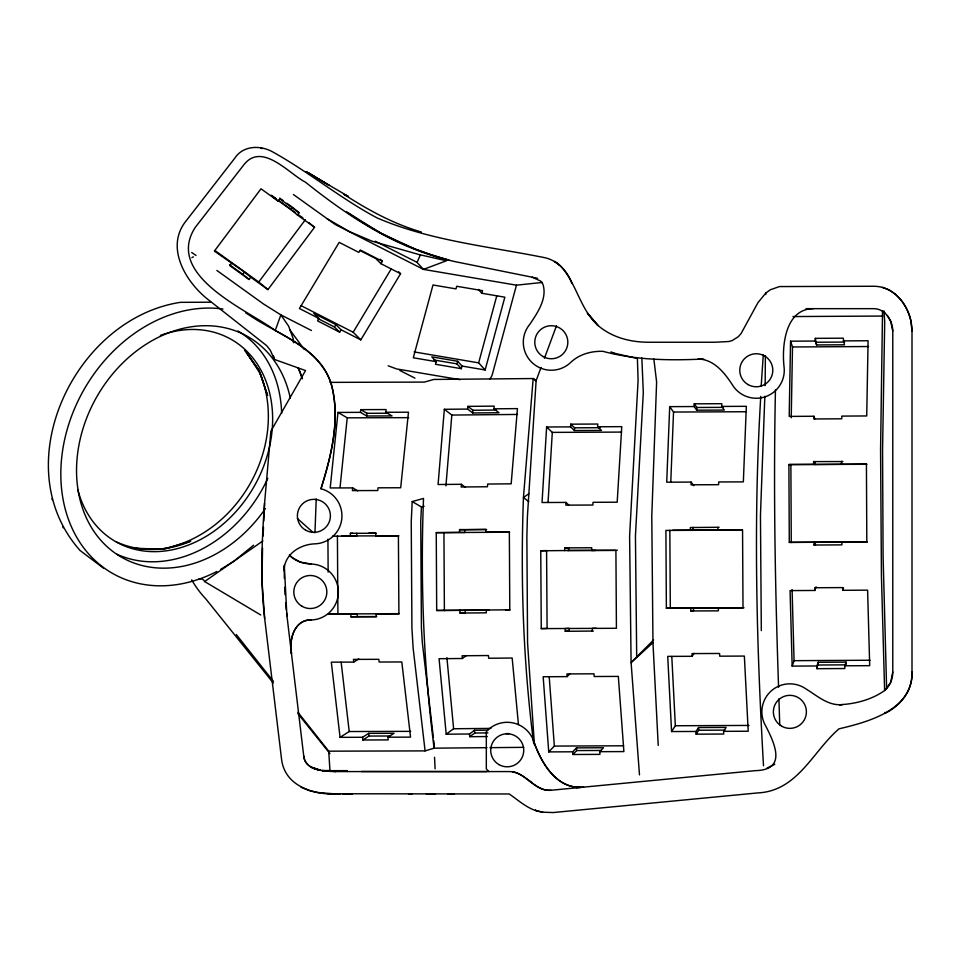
<?xml version="1.0" encoding="UTF-8"?>
<svg xmlns="http://www.w3.org/2000/svg" width="960" height="960" viewBox="0 0 960 960"><rect width="100%" height="100%" fill="white"/><g stroke="black" fill="none" stroke-linecap="round" stroke-linejoin="round"><path stroke-width="1.44" d="M765.372 355.644L765.144 385.632M765.732 294.516L765.744 293.124L770.232 289.812L779.424 286.572L873.876 286.26C896.748 286.344 912 309.948 912 331.056L912 671.904C912.912 709.908 868.62 721.86 839.028 728.82C812.76 751.332 797.676 791.148 757.596 792.936L553.152 812.556L542.004 812.16L535.524 810.504L535.644 809.772M775.452 389.916C773.388 486.624 775.092 583.38 778.332 680.04L778.56 687.276M815.268 341.052L815.328 338.352L843.216 338.184L844.476 344.796L816.588 344.952L815.268 341.052L790.548 341.196L789.204 416.4L813.924 416.256L814.8 418.86M791.232 417.756L792.504 346.968L790.548 341.196M813.924 416.256L813.876 418.968L841.764 418.8L841.812 416.1L866.724 415.956L868.08 340.752L843.168 340.896M816.588 344.952L815.328 338.352M885.084 313.164L882.528 311.16L880.572 449.736L881.436 576.228L884.616 690.528C872.496 699.156 857.364 703.428 842.64 704.532C828.42 706.32 816.912 695.556 805.656 688.716A27.996 27.996 0 0 0 764.436 723.552C774.348 742.488 787.848 769.944 755.46 770.64L551.016 790.26C534.516 791.676 525.684 771.576 509.484 771.576L335.88 771.576C324.432 771.288 305.328 770.856 303.708 755.856L286.596 612.912M542.58 811.776C530.616 811.512 519.288 800.928 509.28 793.98L327.828 793.74L330.084 793.86M286.908 615.852L284.328 566.076M694.128 406.548L694.236 403.824L721.8 403.704L721.692 406.428L724.284 410.076L696.72 410.184L694.128 406.548L669.696 406.644L666.72 482.184L691.152 482.088L693.744 485.724M670.788 481.668L673.524 412.044L669.696 406.644M691.152 482.088L691.044 484.8L718.608 484.692L718.716 481.968L743.352 481.872L746.328 406.32L721.692 406.428M696.72 410.184L696.828 407.472L694.236 403.824M760.776 396.36C753.288 519.432 756.468 642.792 763.5 765.78M761.184 385.98L763.284 354.912M764.832 396.264L760.452 515.556L761.316 630.624M262.548 548.028L261.972 580.908L264.672 618.528L281.472 758.52C284.472 787.344 315.768 795.528 340.2 793.956M263.088 536.1L263.496 527.148M263.76 521.184L264.564 503.28L270.864 431.232L305.544 370.56L274.452 359.448L270.252 350.16L266.592 345.588L210.108 301.116C186.516 283.656 164.1 247.488 186.396 220.524L234.996 157.92C243.24 145.428 260.268 145.08 272.388 151.74C308.628 171.792 340.608 198.54 377.184 217.968C429.852 240.576 487.692 246.276 543.408 257.412C556.848 259.704 567.624 270.9 571.86 283.524M425.088 750.888L434.088 748.176C423.552 665.328 420.324 581.856 423.516 498.432L412.2 501.564L411.24 521.676L411.924 628.068L413.136 648.12L425.088 750.888L328.728 751.176L297.912 712.296M412.2 501.564L421.428 506.976L420.744 521.472L421.416 627.864L422.292 642.312L433.368 737.532M570.588 426.888L570.744 424.164L597.78 424.044L597.612 426.768L601.452 430.416L574.416 430.524L570.588 426.888L546.624 426.984L542.04 502.524L566.004 502.428L568.872 505.164M548.076 502.008L552.3 432.384L546.624 426.984M566.004 502.428L565.836 505.14L592.872 505.032L593.028 502.308L617.184 502.212L621.768 426.66L597.612 426.768M574.416 430.524L574.584 427.812L570.744 424.164M264.564 503.28C261.708 541.608 260.244 580.26 264.672 618.528M892.776 671.904L890.604 682.752L884.604 690.54C890.016 685.92 892.848 678.96 892.776 671.904L892.776 331.056C892.728 320.592 885.252 308.772 873.876 308.664L805.992 308.664M541.02 367.488L536.124 380.676L527.412 516.444L526.872 536.556L527.568 642.948L534.432 744.9M467.652 409.08L467.88 406.368L494.172 406.128L493.944 408.828L498.996 412.728L472.704 412.968L467.652 409.08L444.336 409.296L438.072 484.512L461.388 484.296L465.432 487.404M445.932 485.844L451.824 415.056L444.336 409.296M461.388 484.296L461.16 486.996L487.452 486.756L487.68 484.044L511.176 483.828L517.44 408.612L493.944 408.828M472.704 412.968L472.932 410.256L467.88 406.368M316.212 498.9L314.964 532.776M360.468 412.356L360.744 409.644L386.112 409.56L385.824 412.284L392.052 415.932L366.696 416.004L360.468 412.356L337.992 412.428L330.204 487.956L352.68 487.896L357.672 490.812M340.044 487.44L347.22 417.828L337.992 412.428M352.68 487.896L352.404 490.608L377.76 490.536L378.036 487.812L400.692 487.752L408.48 412.212L385.824 412.284M366.696 416.004L366.984 413.292L360.744 409.644M284.184 570.516C283.944 560.988 290.256 552.66 298.428 548.34A37.02 37.02 0 0 1 314.904 543.84A27.996 27.996 0 0 0 320.976 488.76C330.888 457.044 339.468 423.12 332.724 389.844C327.096 360.552 299.976 344.004 275.772 330.876C249.12 310.632 163.884 275.94 195.24 227.4L243.852 164.784C262.068 141.456 289.32 174.084 305.352 182.1C351.54 218.964 401.124 251.196 459.996 262.632L537.636 278.316M884.88 712.368L884.748 713.472C900.72 705.852 912.924 690.216 912 671.904M291.096 644.748C290.76 633.144 298.056 619.272 311.196 619.992A27.996 27.996 0 0 0 338.328 592.008A27.996 27.996 0 0 0 311.196 564.024L300.348 562.152L291.984 557.496A19.944 19.944 0 0 1 289.536 555.06M436.212 361.668L435.492 364.284L461.34 368.676L462.048 366.06L457.656 361.26L431.82 356.868L436.212 361.668L413.304 357.78L432.996 284.988L456 288.888L456.708 286.272L482.544 290.652L481.836 293.268L504.84 297.18L485.136 369.972L462.048 366.06M461.34 368.676L456.948 363.876L457.656 361.26M485.136 369.972L478.644 362.868L496.788 295.776M542.424 282.42L516.456 285.18L492.372 374.22A11.196 10.116 -42.4 0 1 489.564 379.212M320.976 488.76C331.32 455.52 340.632 419.4 331.38 384.804C320.532 347.508 278.712 335.04 249.9 315.528L245.796 312.924M210.684 302.208L180.396 302.34C74.088 318.576 4.656 465.804 80.1 550.524L103.524 568.2M846.144 664.86L846.06 662.136L818.172 662.292L816.9 665.976L792.168 666.108L790.068 590.604L814.788 590.46L816.072 586.788M792.168 666.108L794.064 660.672L792.084 589.608M816.9 665.976L816.972 668.688L844.86 668.532L844.788 665.808L869.7 665.664L867.6 590.16L842.676 590.304L843.528 587.856M816.972 668.688L818.172 662.292M844.788 665.808L846.06 662.136M275.76 329.112L280.86 314.892L263.436 303.936L216.864 270.444M544.452 358.224L556.488 325.776M516.456 285.18L423.432 269.388L417.06 262.416L420.396 254.82M318.996 318.504L317.568 320.88L339.66 332.16L341.088 329.784L335.916 324.636L313.824 313.368L318.996 318.504L299.424 308.508L339.18 242.364L358.836 252.396L360.264 250.02L382.344 261.3L380.916 263.676L400.572 273.708L360.816 339.852L341.088 329.784M339.66 332.16L334.476 327.012L335.916 324.636M360.816 339.852L353.16 332.232L391.38 268.632M696.012 731.46L696.144 734.16L723.708 734.04L723.576 731.34L726.12 727.416L698.556 727.536L696.012 731.46L671.568 731.556L667.728 656.388L692.16 656.292L694.068 653.34M671.568 731.556L675.336 725.748L671.796 656.472M696.144 734.16L698.688 730.236L698.556 727.536M231.468 263.376L229.788 265.62L249.06 279.468L250.728 277.224L244.524 272.1L214.392 251.1L261 188.796L278.136 201.12L279.816 198.888L299.076 212.736L297.408 214.968L314.544 227.304L267.936 289.596L250.728 277.224M249.06 279.468L242.856 274.344L244.524 272.1M297.408 214.968L291.204 209.856L292.872 207.612L286.86 203.28M267.936 289.596L258.756 282.012L305.352 219.708M765.744 293.124L757.896 302.76L741.036 333.648L738.228 336.756L732.144 340.584L728.88 341.52L714.828 342.24L647.856 342.24C630.312 342.108 612.288 337.488 598.656 326.016C580.032 309.924 576.84 283.32 560.292 265.728C550.416 258.624 555.504 261.72 559.344 264.888M572.7 751.8L572.904 754.5L599.94 754.38L599.736 751.68L603.516 747.756L576.492 747.876L572.7 751.8L548.736 751.896L543.168 676.74L567.132 676.632L569.976 673.692M653.568 639.984L631.092 662.568L639.48 774.888M548.736 751.896L554.352 746.088L623.604 745.788M572.904 754.5L576.684 750.576L600.876 750.468M653.856 359.028L656.616 381.972L651.78 516.216L652.956 642.66L631.092 662.568L629.604 536.112L638.1 380.232L637.392 358.512L612.18 352.74M253.56 545.196L234.192 561.06L220.608 569.412M487.656 730.188L474.504 730.308L469.5 733.992L446.196 734.208L439.068 658.704L462.384 658.5L466.38 655.548M446.196 734.208L453.612 728.748L490.908 728.412M469.5 733.992L469.764 736.704L474.768 733.02L487.908 732.9M262.836 540.972L204.636 581.544A6.72 5.352 -60.2 0 0 198.768 579.156M528.78 493.8L523.44 497.508C520.44 579.444 523.164 661.464 533.592 742.836M362.532 737.28L362.844 739.98L388.2 739.908L387.888 737.196L394.068 733.284L368.712 733.356L362.532 737.28L340.056 737.34L331.308 662.16L353.784 662.1L358.74 658.956M340.056 737.34L349.212 731.532L410.712 731.352M362.844 739.98L369.024 736.056L389.916 735.996M774.78 764.28L766.98 768.12M191.88 257.628L193.368 256.848M421.428 506.976L424.164 506.184M839.856 705.144L842.64 704.532M261.012 148.044L262.044 148.596L261.372 147.996M311.196 619.992C293.976 619.404 289.116 640.164 291.456 653.688L291.336 650.7M576.252 787.74L580.716 787.308C555.504 787.896 541.212 762.42 533.88 741.744A27.996 27.996 0 0 0 486.324 731.664L486.324 768.936A27.996 27.996 0 0 0 489.024 771.576M813.372 308.664C785.4 308.832 781.74 345.42 783.996 366.324A27.996 27.996 0 0 1 732.276 384.672C724.5 372.708 713.7 359.148 698.052 359.028M690.36 530.328L742.56 530.112L743.004 607.944L666.372 608.268L665.916 530.436L690.36 530.328L690.336 527.532L719.1 527.28M720.576 530.064L717.924 530.22L717.912 527.412M666.372 608.268L743.976 607.74M721.02 607.908L718.368 608.052L718.392 610.848L690.828 610.968L690.804 608.16M690.828 610.968L693.468 610.824L693.456 608.016M564.72 550.668L564.696 547.872L568.632 547.728L568.656 550.524L540.756 550.776L541.26 628.608L616.416 628.284L615.912 550.452L568.656 550.524M540.756 550.776L546.588 550.56L547.092 628.392L541.26 628.608M595.692 550.404L591.756 550.56L591.732 547.752L564.696 547.872M596.196 628.248L592.26 628.392L592.272 631.188M565.248 631.308L569.184 631.164L569.16 628.356L565.224 628.5L565.248 631.308L593.364 631.056M332.412 536.184L350.388 536.136L350.376 533.328L352.932 533.28M350.388 536.136L356.796 535.992L356.784 533.196M350.376 533.328L375.732 533.256L375.744 536.064L382.164 535.92M399.396 613.644L328.404 614.04L357.3 613.824L357.312 616.632L350.904 616.764L350.88 613.968M350.904 616.764L376.26 616.692L376.236 613.896L382.656 613.752M472.932 410.256L496.296 410.04M451.824 415.056L517.464 414.444M459.54 529.632L464.736 529.74L464.748 532.536L459.552 532.428L459.54 529.632L485.832 529.392L485.856 532.188L491.04 532.296M464.736 529.74L486.648 529.536M487.644 610.236L436.692 610.476L436.248 532.644L459.552 532.428M485.856 532.188L509.352 531.972L509.784 609.804L436.692 610.476M436.248 532.644L509.58 532.2M139.56 549.132L164.976 548.904L190.776 541.164C167.1 551.472 139.992 552.732 116.256 541.86M505.548 610.08L510.024 610.032M459.996 610.26L460.02 613.068L486.312 612.816L486.288 610.02L488.892 610.08M506.076 733.644L509.016 733.62M469.764 736.704L487.284 736.536M434.088 748.176L486.984 747.684M489.924 747.66L523.728 747.348M792.96 316.56L882.744 316.056M816.636 342.24L844.524 342.084M792.504 346.968L868.548 346.536M813.612 464.4L788.892 464.532L789.288 542.376L866.808 541.932L866.424 464.1L814.956 464.508L813.612 464.4L813.6 461.592L842.832 461.556L841.488 461.436L841.5 464.232L842.844 464.352M788.892 464.532L866.916 464.28M789.288 542.376L867.312 542.112M814.008 542.232L814.02 545.028L841.908 544.872L841.896 542.076L843.24 542.184M794.064 660.672L870.108 660.24M818.256 665.016L844.668 664.86M330.048 382.368L424.38 382.092L433.812 379.452L533.172 378.54L536.124 380.676M696.828 407.472L722.94 407.364M673.524 412.044L745.74 411.744M366.984 413.292L387.864 413.232M347.22 417.828L408.72 417.648M574.584 427.812L600.192 427.704M552.3 432.384L621.564 432.084M672.792 530.208L742.056 529.908M368.712 533.16L376.176 533.136M341.916 535.98L398.904 535.812M375.744 536.064L398.4 535.992L398.904 613.824L376.236 613.896M567.216 550.464L617.316 550.248M357.312 616.632L376.704 616.572M675.336 725.748L749.028 725.436M698.688 730.236L724.8 730.128M723.576 731.34L748.212 731.232L744.36 656.076L719.724 656.172L719.592 653.472L692.016 653.592L692.16 656.292M387.888 737.196L410.544 737.136L401.808 661.956L379.152 662.028L378.828 659.316L353.472 659.388L353.784 662.1M599.736 751.68L623.892 751.584L618.324 676.416L594.168 676.512L593.964 673.812L566.94 673.932L567.132 676.632M361.284 771.504L486.72 771.576M408.54 793.98L412.032 793.98M426.348 793.968L435.444 793.956M703.644 359.028C669.684 360.624 635.844 360.24 602.988 351.336C591.252 350.94 579.168 354.252 570.564 362.556A27.996 27.996 0 0 1 532.032 362.544A27.996 27.996 0 0 1 530.004 324.06C537.456 312.816 547.344 298.62 543 284.496A10.944 10.944 0 0 0 540.372 280.92L532.14 277.2M447.528 793.956L454.38 793.98M342.456 793.956L352.26 793.98M551.016 790.26C535.296 791.688 526.956 774.108 512.4 771.78M460.02 613.068L465.204 613.176L465.192 610.368M583.62 787.128C557.316 790.2 541.188 763.116 533.88 741.744M335.868 771.372L323.724 770.652M134.772 548.208L160.008 549.204L159.252 549.324C236.88 537.936 289.596 445.728 260.016 373.044L267.624 395.532L259.092 370.524L246.624 352.524L260.292 373.764L259.092 370.524L244.524 350.184M322.248 770.496L335.88 771.576M335.88 793.98L317.232 792.48L309.588 790.728L301.08 787.236M813.6 461.592L814.944 461.712L814.956 464.508M814.02 545.028L815.364 545.148L815.352 542.352M311.196 564.024C303.204 563.712 294.684 561.204 289.464 554.796M414.132 351.912L478.644 362.868M433.98 359.976L456.948 363.876M459.996 379.68L396.504 368.904L388.164 365.808M320.628 770.268L310.884 767.076L320.88 770.376M320.064 770.232C312.444 769.152 304.152 764.352 303.708 755.856M432.24 255.108L449.016 260.148C412.896 250.512 378.732 234.252 348.12 212.844L346.56 211.716M421.368 232.032C393.408 223.86 367.656 209.772 343.512 194.064M430.86 254.628L415.704 249.384L380.916 233.244L348.12 212.844M882.396 287.304L889.38 290.04L895.632 294.384L900.912 299.892A50.964 50.964 0 0 1 910.74 320.064L912 331.056M344.676 194.7L348.132 196.308L306 171.576L329.172 185.412L309.012 173.076M610.98 351.852L614.82 353.676M416.928 262.284L375.252 241.212M414.936 378.132L399.888 370.476M360.156 250.572L375.744 258.528L380.916 263.676M301.104 305.664L353.16 332.232M317.592 318.396L334.476 327.012M311.46 330.516L280.86 314.892L288.624 326.148L293.136 338.484L293.568 342.744M204.636 581.544L260.7 614.976M327.144 218.772L349.668 231.72L372.108 241.2L419.1 254.568L446.448 260.784L423.432 269.388L335.208 224.484L293.436 194.544M191.7 252.468L196.02 255.468M279.636 198.084L283.248 200.688M271.284 195.216L276.144 198.708M278.58 200.46L290.748 209.208M293.184 210.96L295.62 212.712M298.056 214.464L302.928 217.956M275.544 198.6L271.944 196.008L278.136 201.12M277.956 200.328L291.204 209.856M214.944 250.512L258.756 282.012M229.608 264.828L242.856 274.344M528.696 780.372L530.892 782.04M536.304 380.94L533.172 378.54L523.44 497.508L528.78 501.624M292.872 207.612L299.076 212.736M308.808 222.552L314.544 227.304M297.396 518.532L312.9 532.296M398.652 271.8L400.572 273.708M380.28 259.236L382.344 261.3M478.332 289.428L481.836 293.268M273.288 683.004L205.656 598.716A32.496 10.068 55.1 0 1 191.664 579.888M297.96 713.76L329.94 753.612M236.292 634.536L273.444 681.42M289.632 329.568L304.344 349.512M887.292 315.564L890.676 321.216L892.776 331.056M51.96 498.792L52.452 500.064M62.628 526.296L63.204 527.784M274.452 359.448L273.528 356.016M433.716 740.508L434.4 746.46M368.712 733.356L369.024 736.056M341.16 662.256L349.212 731.532M286.296 609.972L285.624 602.844M518.46 724.644L512.172 658.032L488.676 658.248L488.412 655.536L462.12 655.776L462.384 658.5M474.504 730.308L474.768 733.02M446.904 657.696L453.612 728.748M576.492 747.876L576.684 750.576M549.216 676.812L554.352 746.088M883.968 310.836L884.7 321.828L882.564 449.904L883.092 556.296L886.608 688.284M641.844 358.008L643.308 392.424L635.436 535.896L636.696 656.748M328.728 751.176L329.964 770.58L322.092 770.652L347.292 770.652L347.292 771.504M652.956 642.66L658.224 745.404M434.532 757.272L435.096 768.78M284.664 587.328L285 594.672M778.92 698.832L779.736 724.764M842.676 590.304L842.604 587.592L814.716 587.748L814.788 590.46M284.208 565.236L284.364 578.496M692.988 527.388L693 530.184M669.84 530.22L670.296 608.052M443.94 532.812L444.384 610.644M337.416 535.992L337.908 613.824M327.936 539.196L328.14 572.124M790.884 464.712L791.268 542.544M298.284 367.788A145.596 115.908 -60.2 0 1 302.424 378.804M216.876 571.488A145.596 115.908 -60.2 0 1 60.864 470.436A145.596 115.908 -60.2 0 1 222.96 309.036M298.056 367.656A145.596 115.908 -60.2 0 1 301.944 377.928M160.428 335.388A116.472 92.736 -60.2 0 1 271.104 400.2A116.472 92.736 -60.2 0 1 195.12 542.22A116.472 92.736 -60.2 0 1 77.832 489.744M237.972 330.984A127.116 101.196 -60.2 0 1 281.64 413.388M267.816 478.308A127.116 101.196 -60.2 0 1 116.868 554.208M265.428 508.524A127.116 101.196 -60.2 0 1 97.596 536.412A127.116 101.196 -60.2 0 1 139.992 348.396A127.116 101.196 -60.2 0 1 290.316 398.196M587.496 313.224L597.96 325.476L587.496 313.224M543.048 356.544A16.524 16.524 0 0 0 567.828 342.24A16.524 16.524 0 0 0 543.048 327.924A16.524 16.524 0 0 0 543.048 356.544M748.02 384.564A16.524 16.524 0 0 0 772.8 370.26A16.524 16.524 0 0 0 748.02 355.956A16.524 16.524 0 0 0 748.02 384.564M305.628 530.16A16.524 16.524 0 0 0 330.408 515.856A16.524 16.524 0 0 0 305.628 501.552A16.524 16.524 0 0 0 305.628 530.16M781.62 726.156A16.524 16.524 0 0 0 806.4 711.852A16.524 16.524 0 0 0 781.62 697.548A16.524 16.524 0 0 0 781.62 726.156M302.064 606.312A16.524 16.524 0 0 0 326.844 592.008A16.524 16.524 0 0 0 302.064 577.704A16.524 16.524 0 0 0 302.064 606.312M498.96 764.604A16.524 16.524 0 0 0 523.74 750.3A16.524 16.524 0 0 0 498.96 735.996A16.524 16.524 0 0 0 498.96 764.604"/></g></svg>
